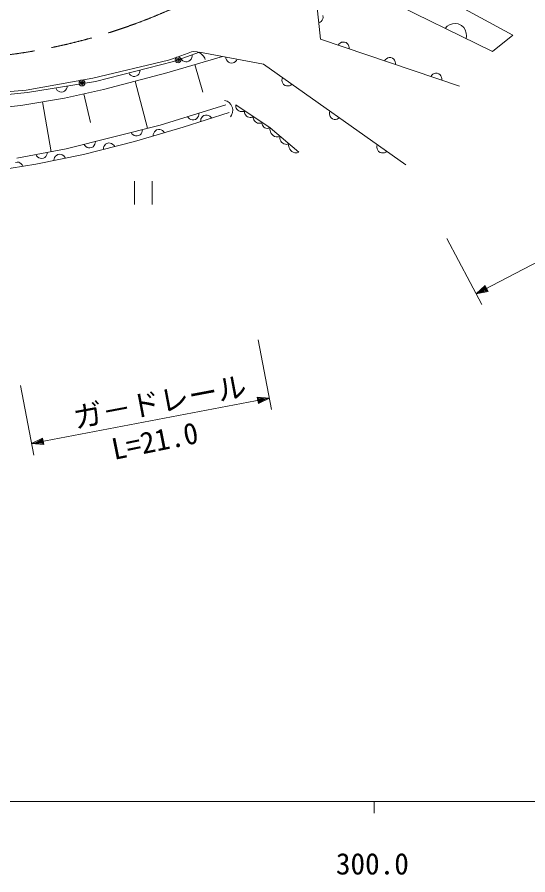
# Model space of a CAD drawing. Units: millimetres, scale not verified. Extents: x 40000 to 680000, y 20000 to 380000.
# Drawn here: x 337490 to 381128, y 198715 to 272053 of the extents above; entities that cross this region are included whole.
import ezdxf
from ezdxf.enums import TextEntityAlignment as Align

# ---------------------------------------------------------------- set-up
doc = ezdxf.new("R2010")
doc.units = ezdxf.units.MM
doc.header["$LTSCALE"] = 1000
doc.linetypes.add('CHAIN', pattern=[18.5, 12, -1.5, 3.5, -1.5])
for name, color, linetype, lineweight in [('M-BGD', 7, 'Continuous', 13), ('M-BMK', 2, 'CHAIN', 13), ('M-STR-HTXT', 7, 'Continuous', 13), ('M-TTL-BAND', 7, 'Continuous', 13)]:
    doc.layers.add(name, color=color, linetype=linetype, lineweight=lineweight)
doc.styles.add('ＭＳ ゴシック', font='')
doc.styles.get('ＭＳ ゴシック').set_extended_font_data('MS Gothic')

msp = doc.modelspace()

# ---------------------------------------------------------------- linework, layer by layer
at = {"layer": 'M-BGD'}
for p, q in [((368377, 276764), (379832, 270524)), ((378095, 269105), (365549, 275292)), ((363412, 270169), (363002, 273967)), ((363633, 272033), (363616, 272192)), ((363260, 271571), (363375, 271624)), ((363375, 271624), (363468, 271694)), ((363468, 271694), (363557, 271804)), ((363557, 271804), (363606, 271910)), ((363606, 271910), (363633, 272033)), ((374435, 271400), (374239, 271274)), ((374703, 271491), (374435, 271400)), ((374936, 271510), (374703, 271491)), ((375186, 271476), (374936, 271510)), ((375473, 271334), (375186, 271476)), ((374239, 271274), (374062, 271094)), ((375653, 271156), (375473, 271334)), ((375779, 270960), (375653, 271156)), ((375870, 270693), (375779, 270960)), ((375889, 270460), (375870, 270693)), ((375293, 266162), (363412, 270169)), ((365210, 269900), (365083, 269837)), ((365324, 269925), (365210, 269900)), ((365450, 269925), (365324, 269925)), ((365602, 269874), (365450, 269925)), ((375855, 270210), (375889, 270460)), ((379832, 270524), (378095, 269105)), ((364994, 269762), (364918, 269661)), ((365083, 269837), (364994, 269762)), ((365703, 269797), (365602, 269874)), ((365778, 269709), (365703, 269797)), ((365841, 269582), (365778, 269709)), ((365866, 269468), (365841, 269582)), ((365866, 269342), (365866, 269468)), ((355039, 268692), (350290, 267292)), ((350290, 267292), (355039, 268692)), ((350434, 268385), (351153, 268642)), ((350840, 268273), (353078, 269059)), ((351153, 268642), (352094, 268978)), ((351487, 268501), (351565, 268401)), ((352094, 268978), (352396, 269085)), ((352273, 268374), (352348, 268463)), ((352348, 268463), (352409, 268591)), ((352396, 269085), (352598, 269115)), ((352409, 268591), (352433, 268705)), ((352433, 268705), (352431, 268832)), ((352598, 269115), (352864, 269083)), ((352864, 269083), (353055, 269023)), ((353055, 269023), (353222, 268913)), ((353078, 269059), (358537, 268038)), ((353222, 268913), (353415, 268728)), ((353415, 268728), (353520, 268553)), ((353520, 268553), (353561, 268440)), ((355316, 268640), (355333, 268515)), ((355333, 268515), (355374, 268406)), ((356238, 268346), (356299, 268456)), ((368955, 268426), (368878, 268325)), ((369044, 268502), (368955, 268426)), ((369170, 268565), (369044, 268502)), ((369284, 268590), (369170, 268565)), ((369411, 268589), (369284, 268590)), ((369562, 268538), (369411, 268589)), ((369663, 268462), (369562, 268538)), ((369739, 268373), (369663, 268462)), ((343965, 266845), (350434, 268385)), ((344183, 266546), (350840, 268273)), ((351565, 268401), (351654, 268326)), ((351654, 268326), (351782, 268265)), ((351782, 268265), (351896, 268241)), ((351896, 268241), (352022, 268243)), ((352022, 268243), (352173, 268296)), ((352173, 268296), (352273, 268374)), ((352665, 267992), (353355, 265650)), ((355374, 268406), (355454, 268289)), ((355454, 268289), (355541, 268212)), ((355541, 268212), (355652, 268150)), ((355652, 268150), (355809, 268121)), ((355809, 268121), (355934, 268138)), ((355934, 268138), (356044, 268179)), ((356044, 268179), (356160, 268259)), ((356160, 268259), (356238, 268346)), ((358537, 268038), (370712, 259439)), ((369801, 268246), (369739, 268373)), ((369826, 268132), (369801, 268246)), ((369826, 268006), (369826, 268132)), ((350290, 267292), (344870, 265878)), ((344870, 265878), (350290, 267292)), ((347027, 267284), (347096, 267178)), ((347096, 267178), (347179, 267096)), ((347179, 267096), (347301, 267025)), ((347301, 267025), (347413, 266992)), ((347413, 266992), (347539, 266983)), ((347539, 266983), (347694, 267023)), ((347694, 267023), (347800, 267092)), ((347800, 267092), (347882, 267175)), ((347882, 267175), (347953, 267297)), ((347953, 267297), (347986, 267409)), ((347986, 267409), (347995, 267535)), ((372915, 267091), (372839, 266990)), ((373004, 267166), (372915, 267091)), ((373131, 267229), (373004, 267166)), ((373245, 267254), (373131, 267229)), ((373371, 267254), (373245, 267254)), ((373523, 267202), (373371, 267254)), ((373624, 267126), (373523, 267202)), ((373699, 267037), (373624, 267126)), ((373762, 266911), (373699, 267037)), ((338267, 265819), (343965, 266845)), ((338370, 265603), (344183, 266546)), ((347580, 266585), (348632, 262552)), ((360121, 266772), (360113, 266656)), ((360113, 266656), (360137, 266516)), ((360158, 266893), (360121, 266772)), ((360137, 266516), (360184, 266410)), ((360184, 266410), (360259, 266308)), ((360259, 266308), (360389, 266216)), ((360389, 266216), (360510, 266179)), ((360766, 266194), (360873, 266241)), ((360873, 266241), (360975, 266316)), ((373787, 266797), (373762, 266911)), ((373786, 266670), (373787, 266797)), ((333108, 265093), (338370, 265603)), ((334673, 265511), (338267, 265819)), ((340783, 265995), (340842, 265883)), ((340842, 265883), (340917, 265794)), ((340917, 265794), (341031, 265711)), ((341031, 265711), (341140, 265668)), ((341140, 265668), (341265, 265647)), ((341265, 265647), (341423, 265673)), ((341423, 265673), (341535, 265732)), ((344870, 265878), (341532, 265132)), ((341532, 265132), (344870, 265878)), ((341535, 265732), (341624, 265807)), ((341624, 265807), (341706, 265922)), ((341706, 265922), (341750, 266030)), ((341750, 266030), (341770, 266155)), ((343201, 265505), (343751, 263046)), ((360510, 266179), (360627, 266170)), ((360627, 266170), (360766, 266194)), ((341532, 265132), (337801, 264504)), ((337801, 264504), (341532, 265132)), ((339666, 264818), (340386, 260546)), ((355212, 264936), (355431, 264855)), ((355431, 264855), (355595, 264753)), ((355595, 264753), (355749, 264585)), ((337801, 264504), (334463, 264151)), ((334463, 264151), (337801, 264504)), ((355335, 264556), (349719, 262828)), ((349719, 262828), (355335, 264556)), ((355749, 264585), (355837, 264426)), ((355837, 264426), (355877, 264312)), ((355877, 264312), (355909, 264133)), ((355909, 264133), (355894, 263905)), ((356168, 264543), (356163, 264439)), ((356163, 264439), (356178, 264364)), ((356168, 264543), (359114, 262580)), ((356178, 264364), (356208, 264279)), ((356208, 264279), (356268, 264174)), ((356268, 264174), (356348, 264099)), ((356348, 264099), (356438, 264039)), ((356438, 264039), (356538, 263994)), ((356822, 263999), (356917, 264044)), ((356917, 264044), (356912, 263939)), ((364216, 264027), (364180, 263906)), ((355610, 263888), (351682, 262632)), ((352049, 263545), (352122, 263442)), ((352122, 263442), (352209, 263364)), ((352209, 263364), (352334, 263298)), ((352334, 263298), (352447, 263270)), ((352574, 263267), (352727, 263314)), ((352727, 263314), (352830, 263388)), ((352830, 263388), (352908, 263474)), ((352908, 263474), (352974, 263599)), ((352974, 263599), (353002, 263713)), ((353002, 263713), (353005, 263839)), ((353198, 263348), (353171, 263234)), ((353263, 263473), (353198, 263348)), ((353340, 263561), (353263, 263473)), ((353442, 263636), (353340, 263561)), ((353594, 263684), (353442, 263636)), ((353721, 263683), (353594, 263684)), ((353834, 263656), (353721, 263683)), ((353960, 263591), (353834, 263656)), ((354048, 263515), (353960, 263591)), ((354122, 263412), (354048, 263515)), ((355812, 263685), (355711, 263522)), ((355894, 263905), (355812, 263685)), ((356538, 263994), (356658, 263979)), ((356658, 263979), (356747, 263984)), ((356747, 263984), (356822, 263999)), ((356912, 263939), (356927, 263865)), ((356927, 263865), (356957, 263780)), ((356957, 263780), (357017, 263675)), ((357017, 263675), (357097, 263600)), ((357097, 263600), (357187, 263540)), ((357187, 263540), (357286, 263495)), ((357286, 263495), (357406, 263480)), ((357406, 263480), (357496, 263485)), ((357496, 263485), (357571, 263500)), ((357571, 263500), (357666, 263545)), ((357666, 263545), (357661, 263440)), ((357661, 263440), (357676, 263366)), ((357676, 263366), (357706, 263281)), ((364180, 263906), (364171, 263790)), ((364171, 263790), (364195, 263650)), ((364195, 263650), (364242, 263544)), ((364242, 263544), (364317, 263442)), ((364317, 263442), (364447, 263349)), ((364447, 263349), (364569, 263313)), ((364569, 263313), (364685, 263304)), ((364685, 263304), (364824, 263328)), ((364824, 263328), (364931, 263375)), ((364931, 263375), (365033, 263450)), ((349719, 262828), (341675, 260787)), ((341675, 260787), (349719, 262828)), ((351682, 262632), (347520, 261415)), ((352447, 263270), (352574, 263267)), ((353171, 263234), (353170, 263108)), ((357706, 263281), (357766, 263176)), ((357766, 263176), (357846, 263101)), ((357846, 263101), (357935, 263041)), ((357935, 263041), (358035, 262996)), ((358035, 262996), (358155, 262981)), ((358155, 262981), (358245, 262986)), ((358245, 262986), (358320, 263001)), ((358320, 263001), (358415, 263046)), ((358415, 263046), (358410, 262953)), ((358410, 262953), (358424, 262886)), ((358424, 262886), (358450, 262811)), ((358450, 262811), (358503, 262718)), ((358503, 262718), (358574, 262651)), ((358574, 262651), (358654, 262598)), ((358654, 262598), (358743, 262558)), ((358743, 262558), (358849, 262545)), ((358849, 262545), (358929, 262549)), ((358929, 262549), (358996, 262563)), ((358996, 262563), (359080, 262603)), ((359114, 262580), (359092, 262454)), ((359114, 262580), (361549, 260499)), ((347223, 262195), (347292, 262088)), ((347292, 262088), (347374, 262006)), ((347374, 262006), (347496, 261934)), ((347496, 261934), (347608, 261900)), ((347608, 261900), (347734, 261891)), ((347734, 261891), (347889, 261931)), ((347889, 261931), (347995, 261999)), ((347995, 261999), (348077, 262082)), ((348077, 262082), (348150, 262203)), ((348150, 262203), (348183, 262315)), ((348183, 262315), (348192, 262441)), ((349126, 262009), (349121, 261883)), ((349155, 262122), (349126, 262009)), ((349223, 262246), (349155, 262122)), ((349302, 262332), (349223, 262246)), ((349406, 262404), (349302, 262332)), ((349560, 262449), (349406, 262404)), ((349686, 262444), (349560, 262449)), ((349799, 262415), (349686, 262444)), ((349923, 262347), (349799, 262415)), ((350009, 262268), (349923, 262347)), ((350081, 262164), (350009, 262268)), ((359092, 262454), (359100, 262361)), ((359100, 262361), (359124, 262253)), ((359124, 262253), (359181, 262117)), ((359181, 262117), (359267, 262015)), ((359267, 262015), (359368, 261929)), ((359368, 261929), (359482, 261860)), ((359482, 261860), (359625, 261825)), ((359625, 261825), (359735, 261818)), ((359735, 261818), (359828, 261825)), ((359828, 261825), (359950, 261866)), ((359950, 261866), (359930, 261751)), ((347520, 261415), (343160, 260315)), ((343202, 261174), (343270, 261067)), ((344056, 261061), (344128, 261182)), ((344128, 261182), (344162, 261294)), ((344162, 261294), (344171, 261420)), ((344971, 261102), (344898, 260980)), ((345053, 261184), (344971, 261102)), ((345160, 261253), (345053, 261184)), ((345315, 261292), (345160, 261253)), ((345441, 261282), (345315, 261292)), ((345552, 261249), (345441, 261282)), ((345674, 261176), (345552, 261249)), ((345756, 261094), (345674, 261176)), ((345825, 260987), (345756, 261094)), ((359930, 261751), (359937, 261666)), ((359937, 261666), (359959, 261569)), ((359959, 261569), (360011, 261445)), ((360011, 261445), (360089, 261352)), ((360089, 261352), (360181, 261274)), ((360181, 261274), (360285, 261211)), ((360285, 261211), (360415, 261179)), ((360415, 261179), (360515, 261172)), ((360515, 261172), (360599, 261179)), ((360599, 261179), (360710, 261216)), ((360710, 261216), (360689, 261090)), ((360689, 261090), (360696, 260997)), ((368274, 261161), (368238, 261040)), ((341675, 260787), (337473, 260001)), ((337473, 260001), (341675, 260787)), ((340008, 260251), (340048, 260360)), ((340048, 260360), (340066, 260486)), ((343270, 261067), (343353, 260985)), ((343353, 260985), (343474, 260913)), ((343474, 260913), (343586, 260880)), ((343586, 260880), (343712, 260870)), ((343712, 260870), (343867, 260910)), ((343867, 260910), (343973, 260978)), ((343973, 260978), (344056, 261061)), ((344865, 260869), (344855, 260743)), ((344898, 260980), (344865, 260869)), ((360696, 260997), (360720, 260889)), ((360720, 260889), (360777, 260753)), ((360777, 260753), (360863, 260651)), ((360863, 260651), (360964, 260565)), ((360964, 260565), (361078, 260496)), ((361078, 260496), (361221, 260461)), ((361221, 260461), (361331, 260454)), ((361331, 260454), (361424, 260461)), ((361424, 260461), (361546, 260502)), ((368238, 261040), (368229, 260923)), ((368229, 260923), (368253, 260784)), ((368253, 260784), (368300, 260677)), ((368300, 260677), (368375, 260575)), ((368375, 260575), (368506, 260483)), ((368506, 260483), (368627, 260447)), ((368627, 260447), (368743, 260438)), ((368743, 260438), (368882, 260462)), ((368882, 260462), (368989, 260509)), ((368989, 260509), (369091, 260584)), ((337498, 259663), (337340, 259637)), ((337622, 259642), (337498, 259663)), ((337731, 259599), (337622, 259642)), ((343160, 260315), (339076, 259491)), ((339083, 260302), (339144, 260191)), ((339144, 260191), (339221, 260104)), ((339221, 260104), (339338, 260024)), ((339338, 260024), (339447, 259984)), ((339447, 259984), (339573, 259966)), ((339573, 259966), (339730, 259996)), ((339730, 259996), (339841, 260057)), ((339841, 260057), (339928, 260135)), ((339928, 260135), (340008, 260251)), ((340643, 259930), (340628, 259804)), ((340682, 260040), (340643, 259930)), ((340761, 260157), (340682, 260040)), ((340847, 260236), (340761, 260157)), ((340956, 260299), (340847, 260236)), ((341113, 260330), (340956, 260299)), ((341239, 260315), (341113, 260330)), ((341349, 260276), (341239, 260315)), ((341467, 260198), (341349, 260276)), ((341545, 260112), (341467, 260198)), ((341608, 260002), (341545, 260112)), ((339076, 259491), (335895, 258980)), ((337845, 259516), (337731, 259599)), ((337920, 259427), (337845, 259516)), ((337979, 259315), (337920, 259427)), ((347506, 258041), (347506, 256042)), ((349025, 256042), (349025, 258041))]:
    msp.add_line(p, q, dxfattribs=at)
for centre, major_axis in [((351237, 268406), (250, 0)), ((351237, 268406), (150, 0)), ((351237, 268406), (50, 0)), ((343033, 266423), (250, 0)), ((343033, 266423), (150, 0)), ((343033, 266423), (50, 0))]:
    msp.add_ellipse(centre, major_axis=major_axis, ratio=0.999761, dxfattribs=at)
at = {"layer": 'M-BMK'}
msp.add_ellipse((330326, 318401), major_axis=(49995, 0), ratio=0.999761, start_param=4.275913, end_param=5.190565, dxfattribs=at)
at = {"layer": 'M-STR-HTXT'}
for p, q in [((376721, 248382), (412319, 267086)), ((374220, 253140), (377187, 247497)), ((376721, 248382), (377476, 249094)), ((376969, 248512), (377478, 249005)), ((377664, 248651), (376969, 248512)), ((377111, 248586), (377480, 248916)), ((377592, 248703), (377111, 248586)), ((377323, 248698), (377482, 248826)), ((377519, 248755), (377323, 248698)), ((377476, 249094), (377737, 248599)), ((377478, 249005), (377664, 248651)), ((377480, 248916), (377592, 248703)), ((377482, 248826), (377519, 248755)), ((377737, 248599), (376721, 248382)), ((359231, 238502), (358090, 244453)), ((337772, 240556), (338913, 234606)), ((338725, 235587), (359043, 239484)), ((358114, 239021), (358008, 239571)), ((358008, 239571), (359043, 239484)), ((358138, 239107), (358063, 239500)), ((358063, 239500), (358768, 239431)), ((359043, 239484), (358114, 239021)), ((358162, 239193), (358117, 239428)), ((358117, 239428), (358611, 239401)), ((358768, 239431), (358138, 239107)), ((358611, 239401), (358162, 239193)), ((358186, 239279), (358171, 239357)), ((358171, 239357), (358375, 239356)), ((358375, 239356), (358186, 239279)), ((338725, 235587), (339654, 236051)), ((339760, 235501), (338725, 235587)), ((339000, 235640), (339630, 235965)), ((339705, 235572), (339000, 235640)), ((339157, 235670), (339606, 235878)), ((339651, 235643), (339157, 235670)), ((339393, 235715), (339582, 235792)), ((339597, 235714), (339393, 235715)), ((339582, 235792), (339597, 235714)), ((339606, 235878), (339651, 235643)), ((339630, 235965), (339705, 235572)), ((339654, 236051), (339760, 235501))]:
    msp.add_line(p, q, dxfattribs=at)
at = {"layer": 'M-TTL-BAND'}
for p, q in [((40000, 205000), (579000, 205000)), ((368000, 205000), (368000, 204000))]:
    msp.add_line(p, q, dxfattribs=at)

# ---------------------------------------------------------------- texts
at = {"layer": 'M-STR-HTXT', "style": 'ＭＳ ゴシック'}
for s, rotation, p in [('ガ－ドレール', 10.698, (342579, 236339)), ('L=21.0', 11.397, (345880, 233649))]:
    msp.add_text(s, height=1833, rotation=rotation, dxfattribs=at).set_placement(p, align=Align.BOTTOM_LEFT)
at = {"layer": 'M-TTL-BAND', "style": 'ＭＳ ゴシック'}
msp.add_text('300.0', height=1833, dxfattribs=at).set_placement((367844, 198195), align=Align.BOTTOM_CENTER)

doc.saveas('drawing.dxf')
